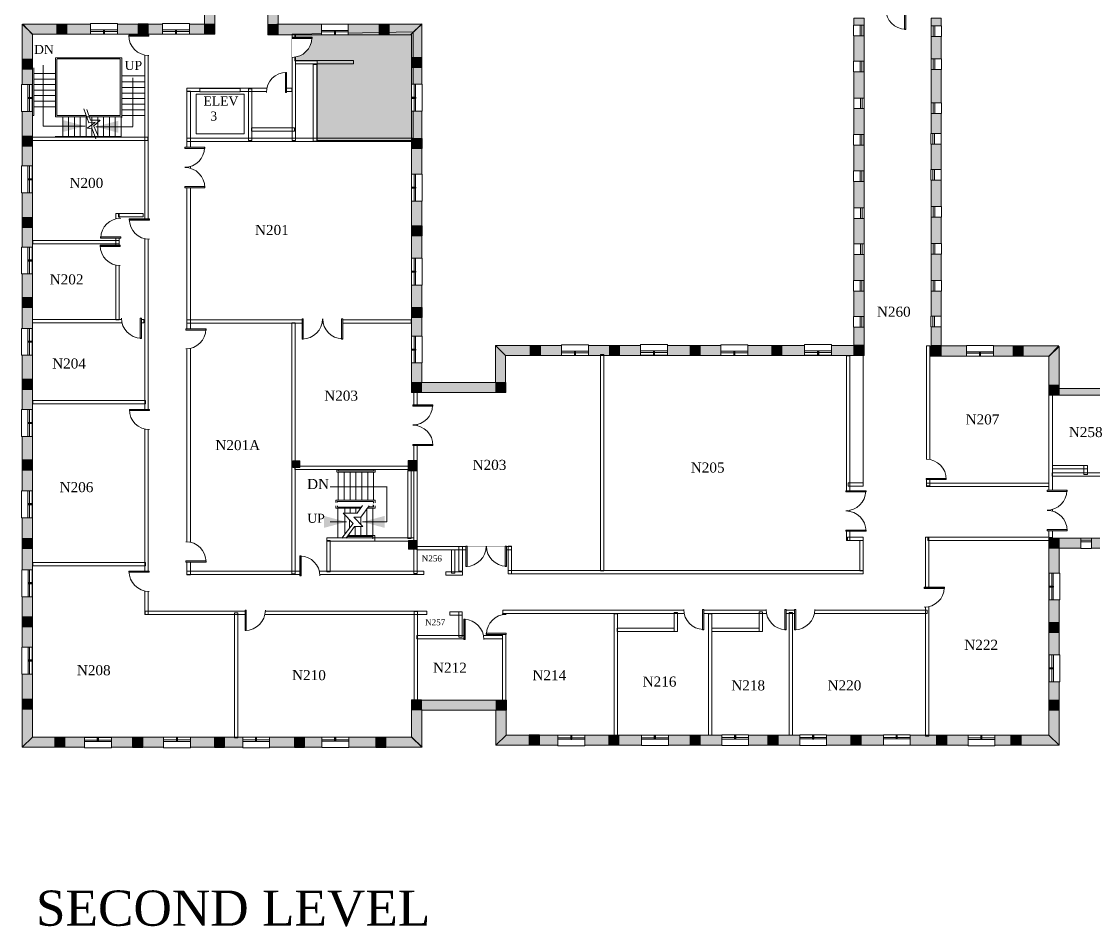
# Model space of a CAD drawing. Header units: inches. Extents: x -2146 to 2329, y -2253 to 2161.
# Drawn here: x -2146 to -233, y -2241 to -625 of the extents above; entities that cross this region are included whole.
import ezdxf

# ---------------------------------------------------------------- set-up
doc = ezdxf.new("R2010")
doc.units = ezdxf.units.IN
doc.header["$LTSCALE"] = 96
doc.header["$MEASUREMENT"] = 0
doc.layers.add('None', color=7, linetype='Continuous', lineweight=5)
doc.styles.add('Times', font='Times')

# ---------------------------------------------------------------- blocks, each defined once
blk = doc.blocks.new("3' dr rh")
at = {"color": 7, "linetype": 'Continuous', "lineweight": 5}
blk.add_wipeout([(-17, 17.5), (-10.2, 16.7), (-3.6, 14.6), (2.4, 11.3), (7.7, 6.9), (12, 1.5), (15.2, -4.6), (17.2, -11.2), (17.9, -18), (-17.6, -18)], dxfattribs=at).dxf.layer = 'None'
at = {"layer": 'None', "linetype": 'Continuous', "lineweight": 5}
blk.add_hatch(color=255, dxfattribs=at).paths.add_polyline_path([(-17.9, 18), (-15.6, 18), (-15.6, -18), (-17.9, -18)])
at = {"layer": 'None', "color": 7, "linetype": 'Continuous', "lineweight": 5}
blk.add_lwpolyline([(-17.9, 18), (-15.6, 18), (-15.6, -18), (-17.9, -18)], close=True, dxfattribs=at)
blk.add_arc((-17.6, -18), 35.5, 0, 88.9999, dxfattribs=at)
blk = doc.blocks.new('Symbol #19')
at = {"layer": 'None', "linetype": 'Continuous', "lineweight": 5}
blk.add_hatch(color=255, dxfattribs=at).paths.add_polyline_path([(-6, 6), (6, 6), (6, -6), (-6, -6)])
at = {"layer": 'None', "color": 7, "linetype": 'Continuous', "lineweight": 5}
blk.add_lwpolyline([(-6, 6), (6, 6), (6, -6), (-6, -6)], close=True, dxfattribs=at)
blk = doc.blocks.new("1'6 Pier")
at = {"layer": 'None', "linetype": 'Continuous', "lineweight": 5}
blk.add_hatch(color=255, dxfattribs=at).paths.add_polyline_path([(-9, 9), (9, 9), (9, -9), (-9, -9)])
at = {"layer": 'None', "color": 7, "linetype": 'Continuous', "lineweight": 5}
blk.add_lwpolyline([(-9, 9), (9, 9), (9, -9), (-9, -9)], close=True, dxfattribs=at)
blk = doc.blocks.new("3' dr lh")
at = {"color": 7, "linetype": 'Continuous', "lineweight": 5}
blk.add_wipeout([(-18, 18.1), (-11, 17.4), (-4.2, 15.4), (2, 12.1), (7.5, 7.6), (11.9, 2.1), (15.3, -4.1), (17.3, -10.9), (18, -17.9), (-18, -17.9)], dxfattribs=at).dxf.layer = 'None'
at = {"layer": 'None', "linetype": 'Continuous', "lineweight": 5}
blk.add_hatch(color=255, dxfattribs=at).paths.add_polyline_path([(-18, -16.1), (18, -16.1), (18, -18.1), (-18, -18.1)])
at = {"layer": 'None', "color": 7, "linetype": 'Continuous', "lineweight": 5}
blk.add_lwpolyline([(-18, -16.1), (18, -16.1), (18, -18.1), (-18, -18.1)], close=True, dxfattribs=at)
blk.add_arc((-18, -17.9), 36, 0, 90, dxfattribs=at)
blk = doc.blocks.new('1-7 window')
at = {"color": 7, "linetype": 'Continuous', "lineweight": 5}
blk.add_wipeout([(-9.25, 9.5), (9.25, 9.5), (9.25, -9.5), (-9.25, -9.5)], dxfattribs=at).dxf.layer = 'None'
at = {"layer": 'None', "color": 7, "linetype": 'Continuous', "lineweight": 5}
blk.add_lwpolyline([(-9.25, 9.5), (9.25, 9.5), (9.25, -9.5), (-9.25, -9.5)], close=True, dxfattribs=at)
at = {"color": 7, "linetype": 'Continuous', "lineweight": 5}
blk.add_wipeout([(-9.25, 9.5), (-2.625, 9.5), (-2.625, -9.5), (-9.25, -9.5)], dxfattribs=at).dxf.layer = 'None'
at = {"layer": 'None', "color": 7, "linetype": 'Continuous', "lineweight": 5}
blk.add_lwpolyline([(-9.25, 9.5), (-2.625, 9.5), (-2.625, -9.5), (-9.25, -9.5)], close=True, dxfattribs=at)
at = {"color": 7, "linetype": 'Continuous', "lineweight": 5}
blk.add_wipeout([(-9.125, 9.5), (-5.5, 9.5), (-5.5, -9.5), (-9.125, -9.5)], dxfattribs=at).dxf.layer = 'None'
at = {"layer": 'None', "color": 7, "linetype": 'Continuous', "lineweight": 5}
blk.add_lwpolyline([(-9.125, 9.5), (-5.5, 9.5), (-5.5, -9.5), (-9.125, -9.5)], close=True, dxfattribs=at)
blk = doc.blocks.new("4' wind")
at = {"color": 7, "linetype": 'Continuous', "lineweight": 5}
blk.add_wipeout([(-24.0625, 10), (23.875, 10), (23.875, -7.3125), (-24.0625, -7.3125)], dxfattribs=at).dxf.layer = 'None'
at = {"layer": 'None', "color": 7, "linetype": 'Continuous', "lineweight": 5}
blk.add_lwpolyline([(-24.0625, 10), (23.875, 10), (23.875, -7.3125), (-24.0625, -7.3125)], close=True, dxfattribs=at)
at = {"color": 7, "linetype": 'Continuous', "lineweight": 5}
blk.add_wipeout([(-24.0625, -1.4375), (23.875, -1.4375), (23.875, -8.6875), (-24.0625, -8.6875)], dxfattribs=at).dxf.layer = 'None'
at = {"layer": 'None', "color": 7, "linetype": 'Continuous', "lineweight": 5}
blk.add_lwpolyline([(-24.0625, -1.4375), (23.875, -1.4375), (23.875, -8.6875), (-24.0625, -8.6875)], close=True, dxfattribs=at)
at = {"color": 7, "linetype": 'Continuous', "lineweight": 5}
blk.add_wipeout([(-24.0625, -4.0625), (23.875, -4.0625), (23.875, -8.9375), (-24.0625, -8.9375)], dxfattribs=at).dxf.layer = 'None'
at = {"layer": 'None', "linetype": 'Continuous', "lineweight": 5}
blk.add_hatch(color=255, dxfattribs=at).paths.add_polyline_path([(-0.9375, -1.3125), (1.0625, -1.3125), (1.0625, -8.9375), (-0.9375, -8.9375)])
at = {"layer": 'None', "color": 7, "linetype": 'Continuous', "lineweight": 5}
for points in [[(-24.0625, -4.0625), (23.875, -4.0625), (23.875, -8.9375), (-24.0625, -8.9375)], [(-0.9375, -1.3125), (1.0625, -1.3125), (1.0625, -8.9375), (-0.9375, -8.9375)]]:
    blk.add_lwpolyline(points, close=True, dxfattribs=at)
blk = doc.blocks.new('*U9')
at = {"color": 7, "linetype": 'Continuous', "lineweight": 5}
blk.add_wipeout([(18, 0), (11, 0.7), (4.2, 2.7), (-2, 6.1), (-7.5, 10.5), (-11.9, 16), (-15.3, 22.2), (-17.3, 29), (-18, 36), (18, 36)], dxfattribs=at).dxf.layer = 'None'
at = {"layer": 'None', "linetype": 'Continuous', "lineweight": 211}
blk.add_hatch(color=255, dxfattribs=at).paths.add_polyline_path([(18, 34.2), (-18, 34.2), (-18, 36.2), (18, 36.2)])
at = {"layer": 'None', "color": 7, "linetype": 'Continuous', "lineweight": 5}
blk.add_lwpolyline([(18, 34.2), (-18, 34.2), (-18, 36.2), (18, 36.2)], close=True, dxfattribs=at)
blk.add_arc((18, 36), 36, 180, 270, dxfattribs=at)
blk = doc.blocks.new('*U10')
at = {"color": 7, "linetype": 'Continuous', "lineweight": 5}
blk.add_wipeout([(-17.5, -35.4), (-16.7, -28.5), (-14.6, -22), (-11.3, -16), (-6.9, -10.7), (-1.5, -6.4), (4.6, -3.1), (11.2, -1.2), (18, -0.5), (18, -36)], dxfattribs=at).dxf.layer = 'None'
at = {"layer": 'None', "linetype": 'Continuous', "lineweight": 211}
blk.add_hatch(color=255, dxfattribs=at).paths.add_polyline_path([(-18, -36.2), (-18, -34), (18, -34), (18, -36.2)])
at = {"layer": 'None', "color": 7, "linetype": 'Continuous', "lineweight": 5}
blk.add_lwpolyline([(-18, -36.2), (-18, -34), (18, -34), (18, -36.2)], close=True, dxfattribs=at)
blk.add_arc((18, -36), 35.5, 90, 178.9999, dxfattribs=at)
blk = doc.blocks.new("6' dbl")
at = {"layer": 'None', "color": 7}
blk.add_blockref('*U9', (0, 0), dxfattribs=at)
blk.add_blockref('*U10', (0, 0), dxfattribs=at)

msp = doc.modelspace()

# ---------------------------------------------------------------- hatches: boundary and pattern name
at = {"layer": 'None', "linetype": 'Continuous', "lineweight": 211}
for points in [[(-1819.5, -630.1), (-1819.5, 11.2), (-1801.5, 11.2), (-1801.5, -630.1)], [(-1801.5, -648), (-2127.5, -648), (-2144, -630), (-1801.5, -630)], [(-643, -1221.5), (-1282.5, -1221.5), (-1300.5, -1203.5), (-661, -1203.5)], [(-1282.5, -1221.5), (-1282.5, -1287.5), (-1300.5, -1269.5), (-1300.5, -1203.5)], [(-524, -1204.5), (-295, -1204.5), (-313, -1222.5), (-524, -1222.5)], [(-1449.5, -1269.5), (-1282, -1269.5), (-1282, -1287.5), (-1449.5, -1287.5)], [(-312.5, -1899), (-312.5, -1548), (-294.5, -1566), (-294.5, -1917)], [(-1450, -1836.5), (-1281.5, -1836.5), (-1299.5, -1854.5), (-1432, -1854.5)], [(-2127, -1902.5), (-1449.5, -1902.5), (-1431.5, -1920.5), (-2145, -1920.5)]]:
    msp.add_hatch(color=255, dxfattribs=at).paths.add_polyline_path(points)
at = {"layer": 'None', "linetype": 'Continuous', "lineweight": 5}
for points in [[(-1706.4, -649), (-1706.4, 11.2), (-1688.4, 11.2), (-1688.4, -649)], [(-2127, -648), (-2127, -1902.5), (-2145, -1920.5), (-2145, -630)], [(-1690.4, -630), (-1432, -630), (-1452.1, -649), (-1690.4, -649)], [(-1450, -1287.5), (-1450, -647.5), (-1432, -629.5), (-1432, -1269.5)], [(-660.5, -1203), (-660.5, -619.5), (-642.5, -619.5), (-642.5, -1203)], [(-523, -1221.5), (-523, -619.5), (-505, -619.5), (-505, -1203.5)], [(-1658.5, -648), (-1658.5, -695.5), (-1618.5, -695.5), (-1618.5, -838), (-1447.5, -838), (-1447.5, -644)], [(-294.5, -1205.5), (-294.5, -1278), (-312.5, -1278), (-312.5, -1223.5)], [(-294.5, -1280.6), (-186.1, -1280.6), (-186.1, -1292.3), (-294.5, -1292.3)], [(-1456, -1409.2), (-1440, -1409.2), (-1440, -1427.2), (-1456, -1427.2)], [(-312, -1547.5), (99, -1547.5), (81, -1565.5), (-294, -1565.5)], [(-1455.6, -1551.5), (-1440, -1551.5), (-1440, -1567.2), (-1455.6, -1567.2)], [(-1450, -1902.5), (-1450, -1836), (-1432, -1854), (-1432, -1920.5)], [(-1281.5, -1836.5), (-1281.5, -1899), (-1299.5, -1917), (-1299.5, -1854.5)], [(-1281.5, -1899), (-312.5, -1899), (-294.5, -1917), (-1299.5, -1917)]]:
    msp.add_hatch(color=255, dxfattribs=at).paths.add_polyline_path(points)

# ---------------------------------------------------------------- linework, layer by layer
at = {"layer": 'None', "color": 7, "linetype": 'Continuous', "lineweight": 5}
for p, q in [((-2107.5, -703.5), (-2107.5, -812)), ((-2085.8, -690), (-2085.8, -793.5)), ((-1967.5, -690), (-2085.5, -690)), ((-2083, -793), (-2083, -692.5)), ((-1970, -691.9), (-2082.9, -691.9)), ((-1970, -793), (-1970, -692.5)), ((-1967.5, -796.5), (-1967.5, -690.5)), ((-2124.5, -708), (-2124.5, -793)), ((-2086, -718.4), (-2124.5, -718.4)), ((-1968, -722.4), (-1926.4, -722.4)), ((-1947.5, -726), (-1947.5, -813)), ((-2085.5, -728.4), (-2123.8, -728.4)), ((-2085.5, -737.8), (-2123.7, -737.8)), ((-1967.5, -733), (-1926.5, -733)), ((-1967.5, -743), (-1926.5, -743)), ((-2085.5, -757.7), (-2124.1, -757.7)), ((-2086, -747.8), (-2123.6, -747.8)), ((-1967.6, -753.1), (-1926.6, -753.1)), ((-1967.6, -763.1), (-1926.6, -763.1)), ((-2085.5, -767.6), (-2124.5, -767.6)), ((-2086, -777.8), (-2124.5, -777.8)), ((-2035, -781.5), (-2026, -806.5)), ((-2029.5, -782.5), (-2023, -801.5)), ((-1967.8, -783.2), (-1926.8, -783.2)), ((-1967.7, -773.2), (-1926.7, -773.2)), ((-2124.5, -793), (-2126.8, -793)), ((-2085.5, -793.5), (-2085.5, -795.8)), ((-2085.5, -795.8), (-1967.8, -795.8)), ((-2031, -793), (-2083, -793)), ((-2072.8, -830.3), (-2072.8, -795.8)), ((-2062.4, -830.4), (-2062.4, -795.9)), ((-2051.9, -830.4), (-2051.9, -795.9)), ((-2041.5, -830.5), (-2041.5, -796)), ((-2031.1, -830.6), (-2031.1, -796.1)), ((-2026, -793), (-1970, -793)), ((-2023, -801.5), (-2007, -801.5)), ((-2020.6, -830.6), (-2020.6, -796.1)), ((-2006, -801.5), (-2018, -812.5)), ((-2010.2, -830.7), (-2010.2, -796.2)), ((-1999.7, -830.8), (-1999.7, -796.2)), ((-1989.3, -830.8), (-1989.3, -796.3)), ((-1978.9, -830.9), (-1978.9, -796.2)), ((-1968.4, -830.9), (-1968.4, -795.8)), ((-1967.8, -793.3), (-1926.8, -793.3)), ((-2107.5, -812), (-2033, -812)), ((-2015, -805.5), (-2029, -816)), ((-2028.5, -816), (-2020, -817)), ((-2026, -806), (-2015, -805)), ((-2020, -817), (-2013.5, -835)), ((-2017, -812.5), (-2009, -831.5)), ((-1947.5, -813.2), (-2013.5, -813.2)), ((-2086.5, -832), (-2085.8, -830.8)), ((-2086, -830.8), (-1969, -830.8)), ((-1969, -830.8), (-1969, -832)), ((-644, -1222), (-644, -1455)), ((-1583.5, -1424.9), (-1583.5, -1429.9)), ((-1583.2, -1429.9), (-1515, -1429.9)), ((-1581, -1425), (-1581, -1427.6)), ((-1581, -1427.6), (-1517.8, -1427.6)), ((-1581, -1479.5), (-1581, -1430.1)), ((-1570.5, -1479.5), (-1570.5, -1430.1)), ((-1560, -1479.5), (-1560, -1430.1)), ((-1549.5, -1479.5), (-1549.5, -1430.1)), ((-1539, -1479.5), (-1539, -1429.9)), ((-1528.5, -1479.5), (-1528.5, -1430.1)), ((-1518, -1479.5), (-1518, -1430.1)), ((-1517.6, -1425.1), (-1517.6, -1427.3)), ((-1514.9, -1424.8), (-1514.9, -1429.8)), ((-1595.5, -1456), (-1493.5, -1456)), ((-1494, -1456), (-1494, -1518.5)), ((-1585.5, -1483.8), (-1585.5, -1479.8)), ((-1585.5, -1490), (-1585.5, -1494)), ((-1585.2, -1479.8), (-1515, -1479.8)), ((-1582.8, -1483.8), (-1582.8, -1482)), ((-1582.8, -1482), (-1518, -1482)), ((-1582.5, -1490), (-1582.5, -1492.5)), ((-1582, -1492.5), (-1540.5, -1492.5)), ((-1537.5, -1489.5), (-1547, -1503)), ((-1525.8, -1490), (-1540.5, -1510)), ((-1527, -1491.8), (-1518.2, -1491.8)), ((-1518.8, -1492), (-1518.8, -1488)), ((-1518.2, -1491.8), (-1518.2, -1488.5)), ((-1518, -1482), (-1518, -1485.2)), ((-1515, -1479.8), (-1515, -1484.2)), ((-1515, -1490), (-1515, -1494)), ((-1585.5, -1494), (-1542, -1494)), ((-1582, -1494.5), (-1582, -1547)), ((-1547, -1503), (-1572, -1503)), ((-1572, -1503), (-1554.5, -1521.5)), ((-1569.5, -1494), (-1569.5, -1503)), ((-1569.5, -1504.5), (-1569.5, -1539.5)), ((-1560, -1494), (-1560, -1502.5)), ((-1540.5, -1510), (-1553, -1510)), ((-1553, -1510), (-1537, -1526.5)), ((-1549.5, -1494), (-1549.5, -1503)), ((-1540.5, -1522), (-1540.5, -1509.5)), ((-1530, -1542.5), (-1530, -1494)), ((-1515, -1494), (-1529, -1494)), ((-1519.5, -1542.5), (-1519.5, -1494)), ((-1595.5, -1518.5), (-1566.5, -1518.5)), ((-1554.5, -1521.5), (-1574.5, -1547.5)), ((-1551.8, -1526.5), (-1566.8, -1547.8)), ((-1561, -1514), (-1561, -1530)), ((-1537, -1526.5), (-1551.8, -1526.5)), ((-1551, -1542.5), (-1551, -1527)), ((-1540.5, -1542.5), (-1540.5, -1526.5)), ((-1494.5, -1518.5), (-1538, -1518.5)), ((-1518.8, -1544.7), (-1565.5, -1544.7)), ((-1516, -1543), (-1563.8, -1543)), ((-1561.5, -1542.5), (-1561.5, -1540.8)), ((-1519, -1545), (-1519, -1548.5)), ((-1516, -1553), (-1516, -1543))]:
    msp.add_line(p, q, dxfattribs=at)
for points in [[(-1819.5, -630.1), (-1819.5, 11.2), (-1801.5, 11.2), (-1801.5, -630.1)], [(-1706.4, -649), (-1706.4, 11.2), (-1688.4, 11.2), (-1688.4, -649)], [(-2127, -648), (-2127, -1902.5), (-2145, -1920.5), (-2145, -630)], [(-1801.5, -648), (-2127.5, -648), (-2144, -630), (-1801.5, -630)], [(-1690.4, -630), (-1432, -630), (-1452.1, -649), (-1690.4, -649)], [(-1450, -1287.5), (-1450, -647.5), (-1432, -629.5), (-1432, -1269.5)], [(-660.5, -1203), (-660.5, -619.5), (-642.5, -619.5), (-642.5, -1203)], [(-523, -1221.5), (-523, -619.5), (-505, -619.5), (-505, -1203.5)], [(-1926.5, -1683.5), (-1926.5, -647.5), (-1920.5, -647.5), (-1920.5, -1683.5)], [(-1663.2, -838), (-1663.2, -647.8), (-1657.2, -647.8), (-1657.2, -838)], [(-1658.5, -648), (-1658.5, -695.5), (-1618.5, -695.5), (-1618.5, -838), (-1447.5, -838), (-1447.5, -644)], [(-1657.5, -695.2), (-1554, -695.2), (-1554, -701.2), (-1657.5, -701.2)], [(-1619.5, -702), (-1619.5, -839), (-1625.5, -839), (-1625.5, -702)], [(-1664, -750.5), (-1851, -750.5), (-1851, -744.5), (-1664, -744.5)], [(-1741, -838), (-1741, -745.5), (-1735, -745.5), (-1735, -838)], [(-1851, -1613), (-1851, -749.5), (-1845, -749.5), (-1845, -1613)], [(-1736, -815), (-1659, -815), (-1659, -821), (-1736, -821)], [(-2127.5, -832), (-1921, -832), (-1921, -838), (-2127.5, -838)], [(-1851, -833.5), (-1448.5, -833.5), (-1448.5, -839.5), (-1851, -839.5)], [(-1929, -974), (-1973, -974), (-1973, -968), (-1929, -968)], [(-2127, -1157), (-1928, -1157), (-1928, -1163), (-2127, -1163)], [(-1451, -1164), (-1851, -1164), (-1851, -1158), (-1451, -1158)], [(-1657.8, -1163), (-1657.8, -1611.5), (-1663.8, -1611.5), (-1663.8, -1163)], [(-643, -1221.5), (-1282.5, -1221.5), (-1300.5, -1203.5), (-661, -1203.5)], [(-1282.5, -1221.5), (-1282.5, -1287.5), (-1300.5, -1269.5), (-1300.5, -1203.5)], [(-525, -1204), (-525, -1454), (-531, -1454), (-531, -1204)], [(-524, -1204.5), (-295, -1204.5), (-313, -1222.5), (-524, -1222.5)], [(-294.5, -1205.5), (-294.5, -1278), (-312.5, -1278), (-312.5, -1223.5)], [(-1113, -1606), (-1113, -1220), (-1107, -1220), (-1107, -1606)], [(-674, -1552), (-674, -1222), (-668, -1222), (-668, -1552)], [(-1449.5, -1269.5), (-1282, -1269.5), (-1282, -1287.5), (-1449.5, -1287.5)], [(-294.5, -1280.6), (-186.1, -1280.6), (-186.1, -1292.3), (-294.5, -1292.3)], [(-1446, -1610.5), (-1446, -1287), (-1440, -1287), (-1440, -1610.5)], [(-312.5, -1546.5), (-312.5, -1292), (-306.5, -1292), (-306.5, -1546.5)], [(-2126, -1302), (-1925, -1302), (-1925, -1308), (-2126, -1308)], [(-1456, -1409.2), (-1440, -1409.2), (-1440, -1427.2), (-1456, -1427.2)], [(-1455, -1425), (-1658.5, -1425), (-1658.5, -1419), (-1455, -1419)], [(-1451, -1427), (-1451, -1548.2), (-1457, -1548.2), (-1457, -1427)], [(-185, -1437), (-307, -1437), (-307, -1431), (-185, -1431)], [(-306, -1418), (-244, -1418), (-244, -1424), (-306, -1424)], [(-244, -1418), (-244, -1434), (-250, -1434), (-250, -1418)], [(-644, -1455), (-671, -1455), (-671, -1449), (-644, -1449)], [(-312.5, -1455.5), (-531, -1455.5), (-531, -1449.5), (-312.5, -1449.5)], [(-1446, -1553), (-1601.5, -1553), (-1601.5, -1547), (-1446, -1547)], [(-644, -1552), (-672, -1552), (-672, -1546), (-644, -1546)], [(-527, -1546), (-527, -1901), (-533, -1901), (-533, -1546)], [(-312, -1552), (-529, -1552), (-529, -1546), (-312, -1546)], [(-312.5, -1899), (-312.5, -1548), (-294.5, -1566), (-294.5, -1917)], [(-312, -1547.5), (99, -1547.5), (81, -1565.5), (-294, -1565.5)], [(-1595.5, -1551.5), (-1595.5, -1607.5), (-1601.5, -1607.5), (-1601.5, -1551.5)], [(-1455.6, -1551.5), (-1440, -1551.5), (-1440, -1567.2), (-1455.6, -1567.2)], [(-1440.8, -1562.2), (-1271.5, -1562.2), (-1271.5, -1568.2), (-1440.8, -1568.2)], [(-1373, -1568.5), (-1373, -1610), (-1379, -1610), (-1379, -1568.5)], [(-1359.5, -1562.5), (-1359.5, -1606.5), (-1365.5, -1606.5), (-1365.5, -1562.5)], [(-644, -1552), (-644, -1606), (-650, -1606), (-650, -1552)], [(-1428, -1612.5), (-1851, -1612.5), (-1851, -1606.5), (-1428, -1606.5)], [(-644, -1611.4), (-1277.5, -1611.4), (-1277.5, -1605.4), (-644, -1605.4)], [(-1423, -1684), (-1925.5, -1684), (-1925.5, -1678), (-1423, -1678)], [(-1766, -1904), (-1766, -1681), (-1760, -1681), (-1760, -1904)], [(-1439.5, -1678.5), (-1439.5, -1836), (-1445.5, -1836), (-1445.5, -1678.5)], [(-1382, -1679), (-1360, -1679), (-1360, -1685), (-1382, -1685)], [(-1360, -1679), (-1360, -1724), (-1366, -1724), (-1366, -1679)], [(-1288, -1836.5), (-1288, -1682.5), (-1282, -1682.5), (-1282, -1836.5)], [(-1082.6, -1682.6), (-1082.6, -1899.1), (-1088.6, -1899.1), (-1088.6, -1682.6)], [(-981.5, -1714), (-981.5, -1680.5), (-975.5, -1680.5), (-975.5, -1714)], [(-914, -1682.5), (-914, -1899), (-920, -1899), (-920, -1682.5)], [(-830, -1714), (-830, -1679), (-824, -1679), (-824, -1714)], [(-776, -1899), (-776, -1680.5), (-770, -1680.5), (-770, -1899)], [(-1288, -1727.5), (-1441, -1727.5), (-1441, -1721.5), (-1288, -1721.5)], [(-1083, -1708), (-981.5, -1708), (-981.5, -1714), (-1083, -1714)], [(-914.5, -1708), (-830, -1708), (-830, -1714), (-914.5, -1714)], [(-1450, -1902.5), (-1450, -1836), (-1432, -1854), (-1432, -1920.5)], [(-1450, -1836.5), (-1281.5, -1836.5), (-1299.5, -1854.5), (-1432, -1854.5)], [(-1281.5, -1836.5), (-1281.5, -1899), (-1299.5, -1917), (-1299.5, -1854.5)], [(-2127, -1902.5), (-1449.5, -1902.5), (-1431.5, -1920.5), (-2145, -1920.5)], [(-1281.5, -1899), (-312.5, -1899), (-294.5, -1917), (-1299.5, -1917)]]:
    msp.add_lwpolyline(points, close=True, dxfattribs=at)
at = {"layer": 'None', "color": 7, "lineweight": 5}
for points in [[(-2033, -812), (-2073, -822.7), (-2073, -801.3)], [(-2013.5, -813.2), (-1973.5, -802.5), (-1973.5, -824)], [(-1566.5, -1518.5), (-1606.5, -1529.2), (-1606.5, -1507.8)], [(-1538, -1518.5), (-1498, -1507.8), (-1498, -1529.2)]]:
    msp.add_solid(points, dxfattribs=at)

# ---------------------------------------------------------------- block references
at = {"layer": 'None', "color": 7, "rotation": 180}
for name, p in [("3' dr rh", (-585.8, -621.8)), ('Symbol #19', (-1655.8, -1415.7))]:
    msp.add_blockref(name, p, dxfattribs=at)
at = {"layer": 'None', "color": 7}
for p in [(-2074.5, -639.2), (-1929, -638.8), (-1810.8, -639), (-1697.4, -639.6), (-1499.1, -639.1), (-2135.5, -701.5), (-1441, -698.5), (-651.2, -771), (-2136, -839), (-1440.5, -843), (-2136, -984), (-1440.5, -999), (-2136, -1127), (-1440.5, -1145), (-1229.2, -1212.5), (-1087.8, -1212.5), (-943.8, -1212.5), (-798.2, -1212.5), (-651.5, -1212.5), (-514, -1212.5), (-367.5, -1213), (-2136, -1273), (-1441.2, -1278.5), (-1291, -1278.8), (-303.5, -1283.6), (-2135.8, -1417), (-2136, -1557), (-303.5, -1556.4), (-2136, -1697), (-304, -1707), (-2136, -1844), (-1441.5, -1845), (-1290, -1845.5), (-304, -1845.5), (-2078, -1911.5), (-1939, -1912), (-1793, -1912), (-1650, -1912), (-1505, -1912), (-1231, -1907.8), (-1089, -1908), (-944, -1908), (-805, -1908), (-657, -1908), (-504, -1908), (-371.4, -1907.9)]:
    msp.add_blockref("1'6 Pier", p, dxfattribs=at)

# ---------------------------------------------------------------- texts
at = {"layer": 'None', "color": 7, "attachment_point": 1, "style": 'Times'}
for s, insert, char_height in [('DN', (-2124, -667.2), 16.16), ('UP', (-1962.2, -695.7), 16.16), ('N200', (-2060.7, -904.6), 17.96), ('N201', (-1729.6, -988.5), 17.96), ('N202', (-2096, -1076.7), 17.96), ('N260', (-619.6, -1134.4), 17.96), ('N204', (-2091.6, -1226.8), 17.96), ('N203', (-1606, -1284.2), 17.96), ('N207', (-461.3, -1326.6), 17.96), ('N258', (-277.1, -1349.2), 17.96), ('N201A', (-1800.3, -1372.5), 17.96), ('N203', (-1341.2, -1407.8), 17.96), ('N205', (-951.8, -1412.5), 17.96), ('N206', (-2078.3, -1447.5), 17.96), ('DN', (-1636.6, -1441.9), 17.96), ('UP', (-1636.2, -1504), 16.16), ('N256', (-1432.1, -1578.3), 10.77), ('N257', (-1426.1, -1692.2), 10.77), ('N222', (-463.6, -1728.9), 17.96), ('N208', (-2047.5, -1774.2), 17.96), ('N212', (-1411.8, -1769.8), 17.96), ('N210', (-1663.4, -1783), 17.96), ('N214', (-1234.4, -1783.2), 17.96), ('N216', (-1037.7, -1794.5), 17.96), ('N218', (-879.5, -1801.3), 17.96), ('N220', (-707.7, -1801.3), 17.96), ('SECOND LEVEL', (-2120.6, -2176.4), 62.843)]:
    msp.add_mtext(s, dxfattribs=dict(at, insert=insert, char_height=char_height))

# ---------------------------------------------------------------- next in the draw order: block references
at = {"layer": 'None', "color": 7}
for name, p in [("4' wind", (-1999, -639)), ("4' wind", (-1870.5, -639)), ("4' wind", (-1587, -640)), ('1-7 window', (-513.5, -642.5)), ('1-7 window', (-513.5, -701.5)), ('1-7 window', (-513.5, -780)), ('1-7 window', (-514, -835)), ('1-7 window', (-514, -899)), ('1-7 window', (-513.5, -965)), ('1-7 window', (-513.5, -1031)), ('1-7 window', (-513.5, -1097)), ('1-7 window', (-514, -1161)), ("4' wind", (-1158.5, -1212.5)), ("4' wind", (-1017.5, -1212)), ("4' wind", (-874, -1212.5)), ("4' wind", (-724.5, -1212)), ("4' wind", (-435.5, -1213.5)), ("3' dr lh", (-513.8, -1424.8)), ("3' dr lh", (-1835, -1572)), ("3' dr rh", (-1631.5, -1597)), ("3' dr rh", (-1338.8, -1710.2))]:
    msp.add_blockref(name, p, dxfattribs=at)
for name, p, rotation in [("3' dr lh", (-1937, -668), 180), ('1-7 window', (-652, -641.5), 180), ("3' dr rh", (-1645.5, -671.5), -90), ('1-7 window', (-652, -705.5), 180), ("3' dr lh", (-1691.2, -734.3), 90), ("4' wind", (-2136.4, -762), 90), ("4' wind", (-1441.5, -761.5), -90), ('1-7 window', (-651.5, -771.5), 180), ('1-7 window', (-652, -836.5), 180), ("6' dbl", (-1837, -886), 180), ("4' wind", (-2136.4, -907), 90), ("4' wind", (-1441.5, -922), -90), ('1-7 window', (-652, -901.5), 180), ('1-7 window', (-651.6, -967.5), 180), ("3' dr lh", (-1936, -996), 180), ("4' wind", (-2136.4, -1052), 90), ('1-7 window', (-651.6, -1032), 180), ("4' wind", (-1441.5, -1072), -90), ('1-7 window', (-652.1, -1097), 180), ("3' dr rh", (-1950.1, -1173.1), 180), ("6' dbl", (-1609.2, -1174.2), 90), ('1-7 window', (-652, -1161.5), 180), ("4' wind", (-2136.4, -1197), 90), ("3' dr rh", (-1834.8, -1191.8), -90), ("4' wind", (-1441.5, -1211), -90), ("4' wind", (-2136.4, -1342), 90), ("3' dr lh", (-1935.8, -1335.8), 180), ("6' dbl", (-1430, -1346), 180), ("4' wind", (-2136.4, -1487), 90), ("6' dbl", (-657, -1499), 180), ("6' dbl", (-298, -1498), 180), ('1-7 window', (-246.2, -1556.8), -90), ("6' dbl", (-1317, -1580), 90), ("4' wind", (-2136, -1628), 90), ("4' wind", (-303.3, -1634), -90), ("3' dr rh", (-517, -1653), -90), ("3' dr lh", (-1729.2, -1694.2), -90), ("4' wind", (-2136, -1766), 90), ("4' wind", (-303.1, -1779.8), -90), ("4' wind", (-2010, -1912), 180), ("4' wind", (-1868.8, -1911.8), 180), ("4' wind", (-1727.6, -1911.6), 180), ("4' wind", (-1586.4, -1911.4), 180), ("4' wind", (-1165, -1908), 180), ("4' wind", (-1015.8, -1907.8), 180), ("4' wind", (-872.6, -1907.6), 180), ("4' wind", (-733.4, -1907.4), 180), ("4' wind", (-584.2, -1907.2), 180), ("4' wind", (-433.1, -1908.1), 180)]:
    msp.add_blockref(name, p, dxfattribs=dict(at, rotation=rotation))

# ---------------------------------------------------------------- next in the draw order: wipeouts: each hides what was drawn before it
at = {"color": 7, "linetype": 'Continuous', "lineweight": 5}
msp.add_wipeout([(-1834.7, -755.2), (-1749.2, -755.2), (-1749.2, -826.2), (-1834.7, -826.2)], dxfattribs=at).dxf.layer = 'None'

# ---------------------------------------------------------------- next in the draw order: linework, layer by layer
at = {"layer": 'None', "color": 7, "linetype": 'Continuous', "lineweight": 5}
for points in [[(-1834.7, -755.2), (-1749.2, -755.2), (-1749.2, -826.2), (-1834.7, -826.2)], [(-1978, -1158), (-1978, -968), (-1972, -968), (-1972, -1158)], [(-2126, -1016), (-1972, -1016), (-1972, -1022), (-2126, -1022)], [(-1271.5, -1562), (-1271.5, -1611), (-1277.5, -1611), (-1277.5, -1562)], [(-2126, -1591), (-1925, -1591), (-1925, -1597), (-2126, -1597)], [(-1389, -1607.5), (-1359.5, -1607.5), (-1359.5, -1613.5), (-1389, -1613.5)], [(-530, -1682), (-1287.5, -1682), (-1287.5, -1676), (-530, -1676)]]:
    msp.add_lwpolyline(points, close=True, dxfattribs=at)

# ---------------------------------------------------------------- next in the draw order: block references
at = {"layer": 'None', "color": 7}
for name, p, rotation in [("3' dr rh", (-1987.3, -994.3), 90), ("3' dr lh", (-1988, -1043), 180), ("3' dr lh", (-1936.5, -1624.5), 180), ("3' dr rh", (-1299.1, -1701.6), 90), ("3' dr rh", (-946.5, -1693), 180), ("3' dr rh", (-799.6, -1693.1), 180), ("3' dr lh", (-748.5, -1693), -90)]:
    msp.add_blockref(name, p, dxfattribs=dict(at, rotation=rotation))

# ---------------------------------------------------------------- next in the draw order: wipeouts: each hides what was drawn before it
at = {"color": 7, "linetype": 'Continuous', "lineweight": 5}
msp.add_wipeout([(-1828, -744.8), (-1755.8, -744.8), (-1755.8, -750.8), (-1828, -750.8)], dxfattribs=at).dxf.layer = 'None'

# ---------------------------------------------------------------- next in the draw order: linework, layer by layer
at = {"layer": 'None', "color": 7, "linetype": 'Continuous', "lineweight": 5}
msp.add_lwpolyline([(-1828, -744.8), (-1755.8, -744.8), (-1755.8, -750.8), (-1828, -750.8)], close=True, dxfattribs=at)

# ---------------------------------------------------------------- next in the draw order: texts
at = {"layer": 'None', "color": 7, "insert": (-1821.6, -759.2), "char_height": 16.16, "attachment_point": 1, "style": 'Times'}
msp.add_mtext('ELEV\\P  3', dxfattribs=at)

doc.saveas('drawing.dxf')
